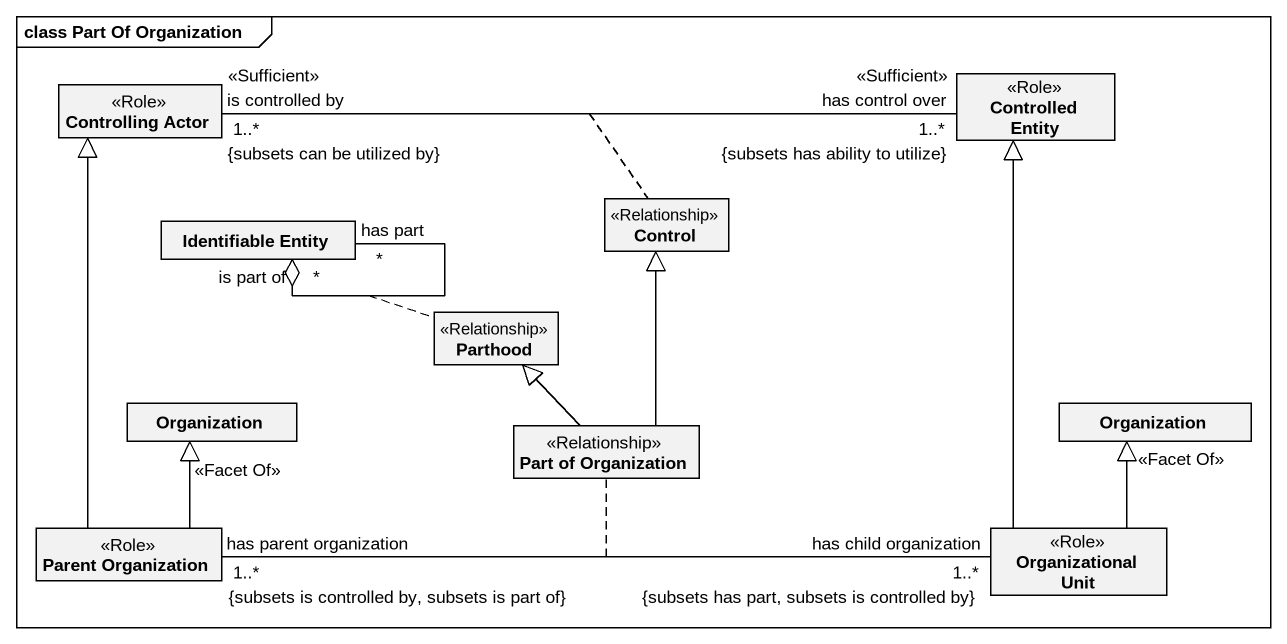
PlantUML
@startuml
mainframe class Part Of Organization
hide circle
hide empty members
class "Controlling Actor" as Controlling_Actor <<Role>>
class "Controlled Entity" as Controlled_Entity <<Role>>
class "Identifiable Entity" as Identifiable_Entity
class "Control" as Control_ <<Relationship>>
class Parthood <<Relationship>>
class Organization
class "Part of Organization" as Part_of_Organization <<Relationship>>
class "Organization" as Organization_2
class "Parent Organization" as Parent_Organization <<Role>>
class "Organizational Unit" as Organizational_Unit <<Role>>
Controlling_Actor "is controlled by\n<<Sufficient>>\n1..*\n{subsets can be utilized by}" -right- "has control over\n<<Sufficient>>\n1..*\n{subsets has ability to utilize}" Controlled_Entity
(Controlling_Actor, Controlled_Entity) .. Control_
Identifiable_Entity "is part of\n*" o-- "has part\n*" Identifiable_Entity
(Identifiable_Entity, Identifiable_Entity) .. Parthood
Part_of_Organization -up-|> Control_
Part_of_Organization -up-|> Parthood
Parent_Organization -up-|> Controlling_Actor
Parent_Organization -up-|> Organization : <<Facet Of>>
Organizational_Unit -up-|> Controlled_Entity
Organizational_Unit -up-|> Organization_2 : <<Facet Of>>
Organizational_Unit "{subsets has part, subsets is controlled by}\n1..*\nhas child organization" -left- "has parent organization\n1..*\n{subsets is controlled by, subsets is part of}" Parent_Organization
(Organizational_Unit, Parent_Organization) .. Part_of_Organization
@enduml
